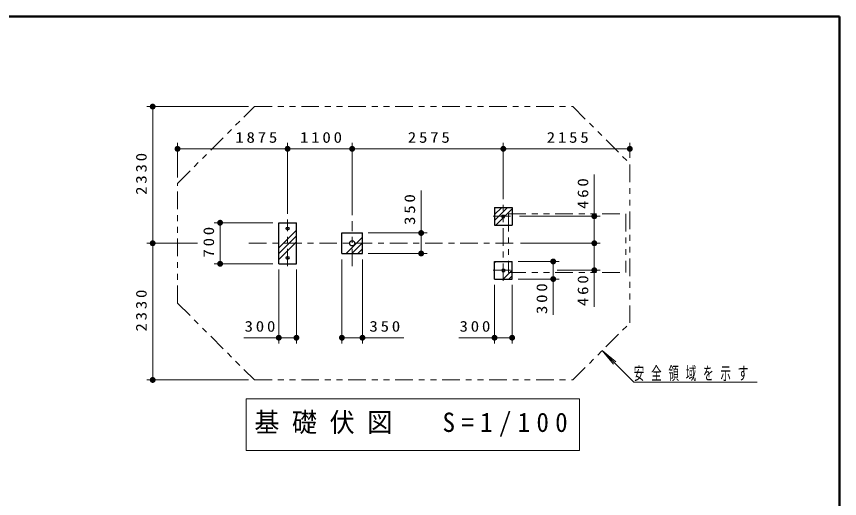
# Model space of a CAD drawing. Units: millimetres on the paper, with parts at other scales. Extents: x -365 to 0, y 0 to 257.
# Drawn here: x -140.2 to 0, y 174.8 to 257 of the extents above; entities that cross this region are included whole.
import ezdxf

# ---------------------------------------------------------------- set-up
doc = ezdxf.new("R2010")
doc.units = ezdxf.units.MM
doc.linetypes.add('USER2', pattern=[6, 3, -1, 1, -1])
doc.linetypes.add('USER3', pattern=[8, 3, -1, 1, -1, 1, -1])
doc.layers.add('LY_1', color=7, linetype='Continuous', lineweight=13)
doc.layers.add('LY_2', color=7, linetype='Continuous', lineweight=13)
doc.styles.add('ＭＳ ゴシック', font='')
doc.styles.get('ＭＳ ゴシック').set_extended_font_data('MS Gothic')

# ---------------------------------------------------------------- blocks, each defined once
blk = doc.blocks.new('filled_dot')
at = {"color": 0, "linetype": 'Continuous', "lineweight": -2, "const_width": 1.25}
blk.add_lwpolyline([(-0.625, 0, 1), (0.625, 0, 1)], format="xyb", close=True, dxfattribs=at)

msp = doc.modelspace()

# ---------------------------------------------------------------- linework, layer by layer
at = {"layer": 'LY_1'}
for p, q in [((-100.683, 241.64), (-118.013, 241.64)), ((-117.013, 218.34), (-117.013, 241.64)), ((-112.777, 229.546), (-112.777, 235.44)), ((-112.777, 234.44), (-94.027, 234.44)), ((-94.027, 223.371), (-94.027, 235.44)), ((-94.027, 234.44), (-83.027, 234.44)), ((-83.027, 223.121), (-83.027, 235.44)), ((-83.027, 223.121), (-83.027, 235.44)), ((-83.027, 234.44), (-57.277, 234.44)), ((-57.277, 225.866), (-57.277, 235.44)), ((-57.277, 234.44), (-35.727, 234.44)), ((-35.727, 232.925), (-35.727, 235.44)), ((-41.777, 230.041), (-41.777, 218.34)), ((-71.277, 227.323), (-71.277, 216.59)), ((-58.777, 222.227), (-56.564, 224.44)), ((-58.777, 223.217), (-57.554, 224.44)), ((-57.087, 222.927), (-55.777, 224.237)), ((-96.527, 221.84), (-106.527, 221.84)), ((-105.527, 214.84), (-105.527, 221.84)), ((-95.527, 221.823), (-95.509, 221.84)), ((-58.574, 221.44), (-57.264, 222.75)), ((-54.496, 222.94), (-40.777, 222.94)), ((-95.527, 217.58), (-92.527, 220.58)), ((-95.527, 216.59), (-92.527, 219.59)), ((-84.071, 216.59), (-81.277, 219.385)), ((-80.277, 220.09), (-70.277, 220.09)), ((-109.354, 218.34), (-118.013, 218.34)), ((-117.013, 195.04), (-117.013, 218.34)), ((-95.527, 215.6), (-92.527, 218.6)), ((-83.081, 216.59), (-81.277, 218.395)), ((-82.091, 216.59), (-81.277, 217.405)), ((-54.339, 218.34), (-40.777, 218.34)), ((-41.777, 218.34), (-41.777, 207.49)), ((-80.277, 216.59), (-70.277, 216.59)), ((-96.527, 214.84), (-106.527, 214.84)), ((-84.777, 215.59), (-84.777, 201.24)), ((-81.277, 215.59), (-81.277, 201.24)), ((-58.777, 215.015), (-58.551, 215.24)), ((-54.777, 215.24), (-47.777, 215.24)), ((-48.777, 215.24), (-48.777, 206.132)), ((-95.527, 213.84), (-95.527, 201.24)), ((-92.527, 213.84), (-92.527, 201.24)), ((-57.309, 212.24), (-55.777, 213.772)), ((-48.081, 213.74), (-40.777, 213.74)), ((-56.319, 212.24), (-55.777, 212.782)), ((-54.777, 212.24), (-47.777, 212.24)), ((-58.777, 211.24), (-58.777, 201.24)), ((-55.777, 211.24), (-55.777, 201.24)), ((-92.527, 202.24), (-101.5, 202.24)), ((-74.233, 202.24), (-84.777, 202.24)), ((-55.777, 202.24), (-64.88, 202.24)), ((-40.427, 200.056), (-38.499, 197.758)), ((-40.427, 200.056), (-38.129, 198.128)), ((-35.057, 194.686), (-40.427, 200.056)), ((-100.683, 195.04), (-118.013, 195.04)), ((-35.057, 194.686), (-14.057, 194.686)), ((-101.094, 191.824), (-101.094, 183.024)), ((-44.294, 191.824), (-101.094, 191.824)), ((-44.294, 183.024), (-44.294, 191.824)), ((-101.094, 183.024), (-44.294, 183.024))]:
    msp.add_line(p, q, dxfattribs=at)
at = {"layer": 'LY_1', "linetype": 'USER3'}
for p, q in [((-112.777, 228.546), (-99.683, 241.64)), ((-99.683, 241.64), (-45.443, 241.64)), ((-45.443, 241.64), (-35.727, 231.925)), ((-35.727, 204.756), (-35.727, 231.925)), ((-112.777, 208.135), (-112.777, 228.546)), ((-56.418, 223.341), (-56.418, 213.341)), ((-56.418, 223.341), (-36.418, 223.341)), ((-36.418, 223.341), (-36.418, 213.341)), ((-56.418, 213.341), (-36.418, 213.341)), ((-112.777, 208.135), (-99.683, 195.04)), ((-45.443, 195.04), (-35.727, 204.756)), ((-99.683, 195.04), (-45.443, 195.04))]:
    msp.add_line(p, q, dxfattribs=at)
at = {"layer": 'LY_1', "lineweight": 25}
for p, q in [((-58.777, 224.44), (-55.777, 224.44)), ((-58.777, 224.44), (-58.777, 221.44)), ((-55.777, 224.44), (-55.777, 221.44)), ((-57.467, 223.13), (-57.087, 223.13)), ((-57.467, 222.75), (-57.467, 223.13)), ((-57.087, 222.75), (-57.087, 223.13)), ((-95.527, 221.84), (-92.527, 221.84)), ((-95.527, 214.84), (-95.527, 221.84)), ((-92.527, 214.84), (-92.527, 221.84)), ((-57.467, 222.75), (-57.087, 222.75)), ((-58.777, 221.44), (-55.777, 221.44)), ((-84.777, 220.09), (-81.277, 220.09)), ((-84.777, 216.59), (-84.777, 220.09)), ((-81.277, 216.59), (-81.277, 220.09)), ((-84.777, 216.59), (-81.277, 216.59)), ((-95.527, 214.84), (-92.527, 214.84)), ((-58.777, 212.24), (-58.777, 215.24)), ((-58.777, 215.24), (-55.777, 215.24)), ((-55.777, 212.24), (-55.777, 215.24)), ((-57.467, 213.93), (-57.467, 213.55)), ((-57.467, 213.93), (-57.087, 213.93)), ((-57.467, 213.55), (-57.087, 213.55)), ((-57.087, 213.93), (-57.087, 213.55)), ((-58.777, 212.24), (-55.777, 212.24))]:
    msp.add_line(p, q, dxfattribs=at)
at = {"layer": 'LY_1', "linetype": 'USER2'}
for p, q in [((-57.277, 211.916), (-57.277, 224.866)), ((-94.027, 214.412), (-94.027, 222.371)), ((-83.027, 214.412), (-83.027, 222.121)), ((-59.033, 222.94), (-55.496, 222.94)), ((-100.617, 218.34), (-55.229, 218.34)), ((-59.033, 213.74), (-55.496, 213.74))]:
    msp.add_line(p, q, dxfattribs=at)
at = {"layer": 'LY_1', "lineweight": 25}
for centre, radius in [((-94.027, 220.84), 0.243), ((-83.027, 218.34), 0.446), ((-94.027, 215.84), 0.243)]:
    msp.add_circle(centre, radius, dxfattribs=at)
at = {"layer": 'LY_2', "lineweight": 50}
for p, q in [((0, 257), (-365, 257)), ((0, 0), (0, 257))]:
    msp.add_line(p, q, dxfattribs=at)

# ---------------------------------------------------------------- block references
at = {"layer": 'LY_1', "xscale": 0.4, "yscale": 0.4}
for p, rotation in [((-117.013, 241.64), 270), ((-94.027, 234.44), 180), ((-83.027, 234.44), 180), ((-57.277, 234.44), 180), ((-35.727, 234.44), 180), ((-41.777, 222.94), 270), ((-105.527, 221.84), 270), ((-71.277, 220.09), 270), ((-117.013, 218.34), 270), ((-117.013, 218.34), 90), ((-41.777, 218.34), 270), ((-41.777, 218.34), 90), ((-71.277, 216.59), 90), ((-105.527, 214.84), 90), ((-48.777, 215.24), 270), ((-41.777, 213.74), 90), ((-48.777, 212.24), 90), ((-92.527, 202.24), 180), ((-81.277, 202.24), 180), ((-55.777, 202.24), 180), ((-117.013, 195.04), 90)]:
    msp.add_blockref('filled_dot', p, dxfattribs=dict(at, rotation=rotation))
for p in [(-112.777, 234.44), (-94.027, 234.44), (-83.027, 234.44), (-57.277, 234.44), (-95.527, 202.24), (-84.777, 202.24), (-58.777, 202.24)]:
    msp.add_blockref('filled_dot', p, dxfattribs=at)

# ---------------------------------------------------------------- texts
at = {"layer": 'LY_1', "style": 'ＭＳ ゴシック'}
for s, insert, char_height, attachment_point in [('\\T1.33;\\W1.15;1875', (-99.128, 235.44), 1.833, 8), ('\\T1.33;\\W1.15;1100', (-88.104, 235.44), 1.833, 8), ('\\T1.33;\\W1.15;2575', (-69.735, 235.44), 1.833, 8), ('\\T1.33;\\W1.15;2155', (-46.074, 235.44), 1.833, 8), ('\\T1.33;\\W1.15;300', (-98.5, 203.24), 1.833, 8), ('\\T1.33;\\W1.15;350', (-77.233, 203.24), 1.833, 8), ('\\T1.33;\\W1.15;300', (-61.88, 203.24), 1.833, 8), ('\\T1.64;\\W0.6;安全領域を示す', (-35.057, 194.836), 2.199, 7), ('\\T1.5;\\W0.95;基礎伏図\u3000S=1/100', (-99.694, 187.424), 3.299, 4)]:
    msp.add_mtext(s, dxfattribs=dict(at, insert=insert, char_height=char_height, attachment_point=attachment_point))
at = {"layer": 'LY_1', "char_height": 1.833, "attachment_point": 8, "rotation": 90, "style": 'ＭＳ ゴシック'}
for s, insert in [('\\T1.33;\\W1.15;2330', (-118.013, 230.4)), ('\\T1.33;\\W1.15;460', (-42.777, 227.041)), ('\\T1.33;\\W1.15;350', (-72.277, 224.323)), ('\\T1.33;\\W1.15;700', (-106.527, 218.757)), ('\\T1.33;\\W1.15;460', (-42.777, 210.49)), ('\\T1.33;\\W1.15;300', (-49.777, 209.132)), ('\\T1.33;\\W1.15;2330', (-118.013, 207.1))]:
    msp.add_mtext(s, dxfattribs=dict(at, insert=insert))

doc.saveas('drawing.dxf')
